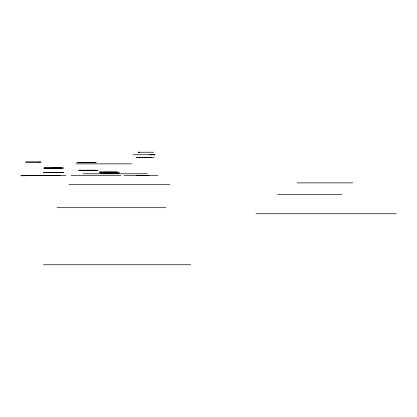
<?xml version="1.0" encoding="UTF-8"?>
<svg xmlns="http://www.w3.org/2000/svg" width="417" height="417" viewBox="0 0 417 417"><rect width="100%" height="100%" fill="white"/><g stroke="black" fill="none" stroke-linecap="round" stroke-linejoin="round"><path stroke-width="0.63" d="M43.941 168.046L63.504 168.025L43.941 168.046L61.58 168.025L52.073 168.051M60.251 175.343L20.85 175.786L25.739 175.343L65.865 175.343M136.145 175.557L149.015 175.557M153.826 152.231L138.121 152.236L139.773 152.236M149.713 154.764L155.093 154.764L132.966 154.759M151.215 157.355L136.437 157.345L154.306 157.355M75.899 163.865L131.511 163.865M83.327 173.769L147.31 173.769M71.109 175.557L120.805 175.557M124.037 175.557L157.866 175.557M297.045 182.881L352.657 182.881M69.014 184.486L169.907 184.486M277.727 194.4L341.711 194.4M57.066 207.702L165.872 207.702M256.022 213.739L396.15 213.739M43.431 264.769L190.762 264.769M97.568 170.256L78.552 170.256L97.568 170.256M105.975 172.033L99.131 172.096L117.604 172.054L105.975 172.033M39.839 162.051L25.567 162.077L41.111 162.088L39.839 162.051M96.056 162.489L77.036 162.489L96.056 162.489M103.807 172.925L100.466 172.93L119.486 172.946L103.807 172.925M63.686 172.435L43.509 172.357L63.686 172.435"/></g></svg>
